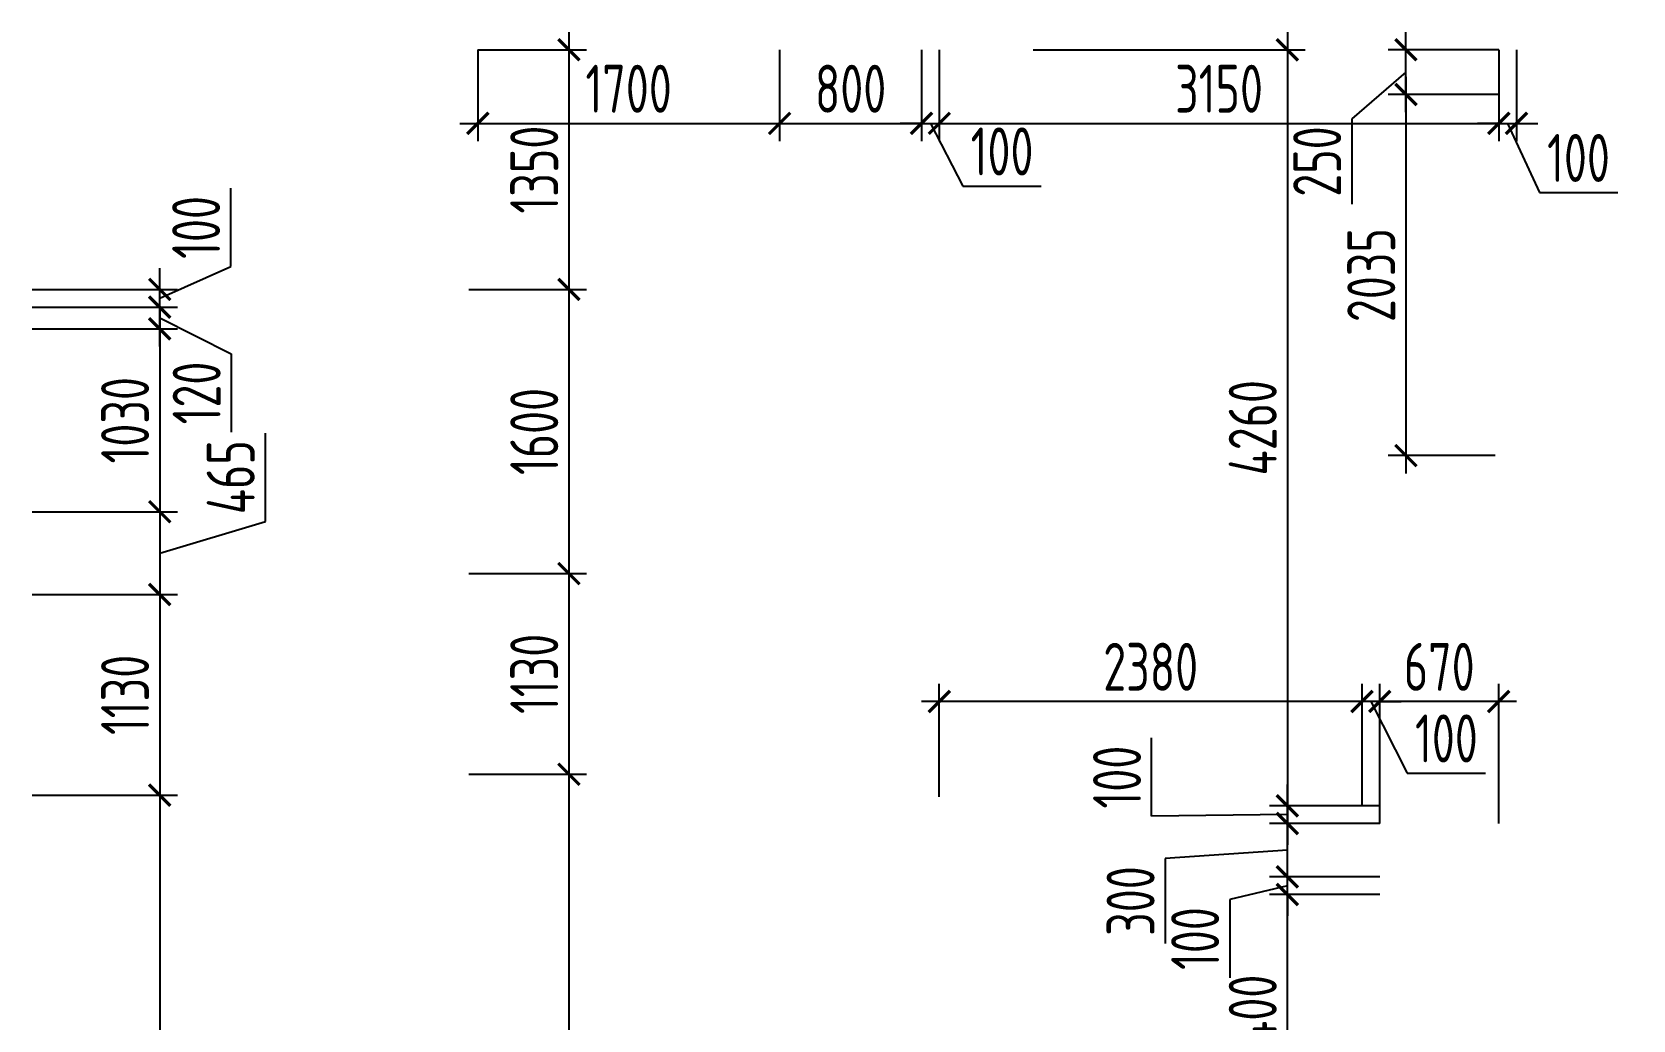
# Model space of a CAD drawing. Header units: millimetres. Extents: x -350007 to 535970, y -888 to 133718.
# Drawn here: x -190394 to -181378, y 121886 to 127451 of the extents above; entities that cross this region are included whole.
import ezdxf

# ---------------------------------------------------------------- set-up
doc = ezdxf.new("R2010")
doc.units = ezdxf.units.MM
doc.layers.add('АР_Размеры нов.', color=15, linetype='Continuous', lineweight=0)
doc.styles.add('ISOCPEUR', font='isocpeur.ttf', dxfattribs={"width": 0.7})
doc.dimstyles.new('R_100', dxfattribs={"dimtxt": 270, "dimasz": 120, "dimexe": 100, "dimexo": 0, "dimgap": 60, "dimtad": 1, "dimdec": 0, "dimrnd": 5, "dimzin": 0, "dimdsep": 46, "dimtxsty": 'ISOCPEUR', "dimblk": 'ARCHTICK', "dimcen": 0, "dimdle": 100, "dimclrd": 256, "dimclre": 256, "dimclrt": 256, "dimadec": 0, "dimazin": 0, "dimtfac": 2, "dimtdec": 0, "dimtofl": 0, "dimtmove": 1, "dimatfit": 3, "dimfxl": 1, "dimtvp": 3, "dimtolj": 1, "dimtzin": 0, "dimarcsym": 0})

# ---------------------------------------------------------------- blocks, each defined once
blk = doc.blocks.new('_ArchTick')
at = {"color": 0, "linetype": 'ByBlock', "const_width": 0.15}
blk.add_lwpolyline([(-0.5, -0.5), (0.5, 0.5)], dxfattribs=at)
blk = doc.blocks.new('*D2840')
at = {"layer": 'АР_Размеры нов.', "lineweight": -2, "ltscale": 100, "transparency": 16777216}
for p, q in [((-187883.9, 127350.7), (-187883.9, 126836.3)), ((-186183.9, 127350.7), (-186183.9, 126836.3)), ((-187983.9, 126936.3), (-186083.9, 126936.3))]:
    blk.add_line(p, q, dxfattribs=at)
at = {"layer": 'АР_Размеры нов.', "lineweight": -2, "ltscale": 100, "transparency": 16777216, "xscale": 120, "yscale": 120, "zscale": 120, "rotation": 180}
blk.add_blockref('_ArchTick', (-187883.9, 126936.3), dxfattribs=at)
at = {"layer": 'АР_Размеры нов.', "lineweight": -2, "ltscale": 100, "transparency": 16777216, "xscale": 120, "yscale": 120, "zscale": 120}
blk.add_blockref('_ArchTick', (-186183.9, 126936.3), dxfattribs=at)
at = {"layer": 'АР_Размеры нов.', "ltscale": 100, "transparency": 16777216, "insert": (-187033.9, 127131.3), "char_height": 270, "attachment_point": 5, "style": 'ISOCPEUR'}
blk.add_mtext('\\A1;1700', dxfattribs=at)
blk = doc.blocks.new('*D2843')
at = {"layer": 'АР_Размеры нов.', "lineweight": -2, "ltscale": 100, "transparency": 16777216}
for p, q in [((-182656.8, 127198.8), (-182656.8, 124964.9)), ((-182133.9, 127098.8), (-182756.8, 127098.8)), ((-182153.9, 125064.9), (-182756.8, 125064.9))]:
    blk.add_line(p, q, dxfattribs=at)
at = {"layer": 'АР_Размеры нов.', "lineweight": -2, "ltscale": 100, "transparency": 16777216, "xscale": 120, "yscale": 120, "zscale": 120}
for p, rotation in [((-182656.8, 127098.8), 90), ((-182656.8, 125064.9), 270)]:
    blk.add_blockref('_ArchTick', p, dxfattribs=dict(at, rotation=rotation))
at = {"layer": 'АР_Размеры нов.', "ltscale": 100, "transparency": 16777216, "insert": (-182851.8, 126081.8), "char_height": 270, "attachment_point": 5, "rotation": 90, "style": 'ISOCPEUR'}
blk.add_mtext('\\A1;2035', dxfattribs=at)
blk = doc.blocks.new('*D2620')
at = {"layer": 'АР_Размеры нов.', "lineweight": -2, "ltscale": 100, "transparency": 16777216}
for p, q in [((-182656.8, 126998.8), (-182656.8, 127450.7)), ((-182133.9, 127350.7), (-182756.8, 127350.7)), ((-182656.8, 127224.7), (-182961.6, 126960.9)), ((-182153.9, 127098.8), (-182756.8, 127098.8)), ((-182961.6, 126960.9), (-182961.6, 126481.8))]:
    blk.add_line(p, q, dxfattribs=at)
at = {"layer": 'АР_Размеры нов.', "lineweight": -2, "ltscale": 100, "transparency": 16777216, "xscale": 120, "yscale": 120, "zscale": 120}
for p, rotation in [((-182656.8, 127350.7), 90), ((-182656.8, 127098.8), 270)]:
    blk.add_blockref('_ArchTick', p, dxfattribs=dict(at, rotation=rotation))
at = {"layer": 'АР_Размеры нов.', "ltscale": 100, "transparency": 16777216, "insert": (-183156.6, 126721.4), "char_height": 270, "attachment_point": 5, "rotation": 90, "style": 'ISOCPEUR'}
blk.add_mtext('\\A1;250', dxfattribs=at)
blk = doc.blocks.new('*D2624')
at = {"layer": 'АР_Размеры нов.', "lineweight": -2, "ltscale": 100, "transparency": 16777216}
for p, q in [((-189674.9, 125879.2), (-189674.9, 124649.2)), ((-190393.9, 125779.2), (-189574.9, 125779.2)), ((-190393.9, 124749.2), (-189574.9, 124749.2))]:
    blk.add_line(p, q, dxfattribs=at)
at = {"layer": 'АР_Размеры нов.', "lineweight": -2, "ltscale": 100, "transparency": 16777216, "xscale": 120, "yscale": 120, "zscale": 120}
for p, rotation in [((-189674.9, 125779.2), 90), ((-189674.9, 124749.2), 270)]:
    blk.add_blockref('_ArchTick', p, dxfattribs=dict(at, rotation=rotation))
at = {"layer": 'АР_Размеры нов.', "ltscale": 100, "transparency": 16777216, "insert": (-189869.9, 125264.2), "char_height": 270, "attachment_point": 5, "rotation": 90, "style": 'ISOCPEUR'}
blk.add_mtext('\\A1;1030', dxfattribs=at)
blk = doc.blocks.new('*D2625')
at = {"layer": 'АР_Размеры нов.', "lineweight": -2, "ltscale": 100, "transparency": 16777216}
for p, q in [((-189674.9, 125679.2), (-189674.9, 126000.9)), ((-190393.9, 125900.9), (-189574.9, 125900.9)), ((-190393.9, 125779.2), (-189574.9, 125779.2)), ((-189674.9, 125840.1), (-189271.8, 125638.2)), ((-189271.8, 125638.2), (-189271.8, 125196.9))]:
    blk.add_line(p, q, dxfattribs=at)
at = {"layer": 'АР_Размеры нов.', "lineweight": -2, "ltscale": 100, "transparency": 16777216, "xscale": 120, "yscale": 120, "zscale": 120}
for p, rotation in [((-189674.9, 125900.9), 90), ((-189674.9, 125779.2), 270)]:
    blk.add_blockref('_ArchTick', p, dxfattribs=dict(at, rotation=rotation))
at = {"layer": 'АР_Размеры нов.', "ltscale": 100, "transparency": 16777216, "insert": (-189466.8, 125417.5), "char_height": 270, "attachment_point": 5, "rotation": 90, "style": 'ISOCPEUR'}
blk.add_mtext('\\A1;120', dxfattribs=at)
blk = doc.blocks.new('*D2626')
at = {"layer": 'АР_Размеры нов.', "lineweight": -2, "ltscale": 100, "transparency": 16777216}
for p, q in [((-189674.9, 124382.4), (-189674.9, 123052.4)), ((-190393.9, 124282.4), (-189574.9, 124282.4)), ((-190393.9, 123152.4), (-189574.9, 123152.4))]:
    blk.add_line(p, q, dxfattribs=at)
at = {"layer": 'АР_Размеры нов.', "lineweight": -2, "ltscale": 100, "transparency": 16777216, "xscale": 120, "yscale": 120, "zscale": 120}
for p, rotation in [((-189674.9, 124282.4), 90), ((-189674.9, 123152.4), 270)]:
    blk.add_blockref('_ArchTick', p, dxfattribs=dict(at, rotation=rotation))
at = {"layer": 'АР_Размеры нов.', "ltscale": 100, "transparency": 16777216, "insert": (-189869.9, 123717.4), "char_height": 270, "attachment_point": 5, "rotation": 90, "style": 'ISOCPEUR'}
blk.add_mtext('\\A1;1130', dxfattribs=at)
blk = doc.blocks.new('*D3002')
at = {"layer": 'АР_Размеры нов.', "lineweight": -2, "ltscale": 500, "transparency": 16777216}
for p, q in [((-189079.9, 124694.3), (-189079.9, 125192.3)), ((-189674.9, 124849.2), (-189674.9, 124182.4)), ((-190393.9, 124749.2), (-189574.9, 124749.2)), ((-189674.9, 124515.8), (-189079.9, 124694.3)), ((-190393.9, 124282.4), (-189574.9, 124282.4))]:
    blk.add_line(p, q, dxfattribs=at)
at = {"layer": 'АР_Размеры нов.', "lineweight": -2, "ltscale": 500, "transparency": 16777216, "xscale": 120, "yscale": 120, "zscale": 120}
for p, rotation in [((-189674.9, 124749.2), 90), ((-189674.9, 124282.4), 270)]:
    blk.add_blockref('_ArchTick', p, dxfattribs=dict(at, rotation=rotation))
at = {"layer": 'АР_Размеры нов.', "lineweight": 13, "ltscale": 500, "transparency": 16777216, "insert": (-189274.9, 124943.3), "char_height": 270, "attachment_point": 5, "rotation": 90, "style": 'ISOCPEUR'}
blk.add_mtext('\\A1;465', dxfattribs=at)
blk = doc.blocks.new('*D3003')
at = {"layer": 'АР_Размеры нов.', "lineweight": -2, "ltscale": 500, "transparency": 16777216}
for p, q in [((-189674.9, 123252.4), (-189674.9, 118420.7)), ((-190393.9, 123152.4), (-189574.9, 123152.4)), ((-189998.9, 118520.7), (-189574.9, 118520.7))]:
    blk.add_line(p, q, dxfattribs=at)
at = {"layer": 'АР_Размеры нов.', "lineweight": -2, "ltscale": 500, "transparency": 16777216, "xscale": 120, "yscale": 120, "zscale": 120}
for p, rotation in [((-189674.9, 123152.4), 90), ((-189674.9, 118520.7), 270)]:
    blk.add_blockref('_ArchTick', p, dxfattribs=dict(at, rotation=rotation))
at = {"layer": 'АР_Размеры нов.', "lineweight": 13, "ltscale": 500, "transparency": 16777216, "insert": (-189869.9, 120836.5), "char_height": 270, "attachment_point": 5, "rotation": 90, "style": 'ISOCPEUR'}
blk.add_mtext('\\A1;4630', dxfattribs=at)
blk = doc.blocks.new('*D3015')
at = {"layer": 'АР_Размеры нов.', "lineweight": -2, "ltscale": 500, "transparency": 16777216}
for p, q in [((-187370.5, 127450.7), (-187370.5, 125901)), ((-187883.9, 127350.7), (-187270.5, 127350.7)), ((-187933.9, 126001), (-187270.5, 126001))]:
    blk.add_line(p, q, dxfattribs=at)
at = {"layer": 'АР_Размеры нов.', "lineweight": -2, "ltscale": 500, "transparency": 16777216, "xscale": 120, "yscale": 120, "zscale": 120}
for p, rotation in [((-187370.5, 127350.7), 90), ((-187370.5, 126001), 270)]:
    blk.add_blockref('_ArchTick', p, dxfattribs=dict(at, rotation=rotation))
at = {"layer": 'АР_Размеры нов.', "lineweight": 13, "ltscale": 500, "transparency": 16777216, "insert": (-187565.5, 126675.8), "char_height": 270, "attachment_point": 5, "rotation": 90, "style": 'ISOCPEUR'}
blk.add_mtext('\\A1;1350', dxfattribs=at)
blk = doc.blocks.new('*D3016')
at = {"layer": 'АР_Размеры нов.', "lineweight": -2, "ltscale": 500, "transparency": 16777216}
for p, q in [((-186183.9, 127350.7), (-186183.9, 126836.3)), ((-185384.4, 127350.7), (-185384.4, 126836.3)), ((-186283.9, 126936.3), (-185284.4, 126936.3))]:
    blk.add_line(p, q, dxfattribs=at)
at = {"layer": 'АР_Размеры нов.', "lineweight": -2, "ltscale": 500, "transparency": 16777216, "xscale": 120, "yscale": 120, "zscale": 120, "rotation": 180}
blk.add_blockref('_ArchTick', (-186183.9, 126936.3), dxfattribs=at)
at = {"layer": 'АР_Размеры нов.', "lineweight": -2, "ltscale": 500, "transparency": 16777216, "xscale": 120, "yscale": 120, "zscale": 120}
blk.add_blockref('_ArchTick', (-185384.4, 126936.3), dxfattribs=at)
at = {"layer": 'АР_Размеры нов.', "lineweight": 13, "ltscale": 500, "transparency": 16777216, "insert": (-185784.2, 127131.3), "char_height": 270, "attachment_point": 5, "style": 'ISOCPEUR'}
blk.add_mtext('\\A1;800', dxfattribs=at)
blk = doc.blocks.new('*D3017')
at = {"layer": 'АР_Размеры нов.', "lineweight": -2, "ltscale": 500, "transparency": 16777216}
for p, q in [((-187370.5, 126101), (-187370.5, 124300.7)), ((-187933.9, 126001), (-187270.5, 126001)), ((-187933.9, 124400.7), (-187270.5, 124400.7))]:
    blk.add_line(p, q, dxfattribs=at)
at = {"layer": 'АР_Размеры нов.', "lineweight": -2, "ltscale": 500, "transparency": 16777216, "xscale": 120, "yscale": 120, "zscale": 120}
for p, rotation in [((-187370.5, 126001), 90), ((-187370.5, 124400.7), 270)]:
    blk.add_blockref('_ArchTick', p, dxfattribs=dict(at, rotation=rotation))
at = {"layer": 'АР_Размеры нов.', "lineweight": 13, "ltscale": 500, "transparency": 16777216, "insert": (-187565.5, 125200.8), "char_height": 270, "attachment_point": 5, "rotation": 90, "style": 'ISOCPEUR'}
blk.add_mtext('\\A1;1600', dxfattribs=at)
blk = doc.blocks.new('*D3018')
at = {"layer": 'АР_Размеры нов.', "lineweight": -2, "ltscale": 500, "transparency": 16777216}
for p, q in [((-187370.5, 124500.7), (-187370.5, 123170.8)), ((-187933.9, 124400.7), (-187270.5, 124400.7)), ((-187933.9, 123270.8), (-187270.5, 123270.8))]:
    blk.add_line(p, q, dxfattribs=at)
at = {"layer": 'АР_Размеры нов.', "lineweight": -2, "ltscale": 500, "transparency": 16777216, "xscale": 120, "yscale": 120, "zscale": 120}
for p, rotation in [((-187370.5, 124400.7), 90), ((-187370.5, 123270.8), 270)]:
    blk.add_blockref('_ArchTick', p, dxfattribs=dict(at, rotation=rotation))
at = {"layer": 'АР_Размеры нов.', "lineweight": 13, "ltscale": 500, "transparency": 16777216, "insert": (-187565.5, 123835.7), "char_height": 270, "attachment_point": 5, "rotation": 90, "style": 'ISOCPEUR'}
blk.add_mtext('\\A1;1130', dxfattribs=at)
blk = doc.blocks.new('*D3019')
at = {"layer": 'АР_Размеры нов.', "lineweight": -2, "ltscale": 500, "transparency": 16777216}
for p, q in [((-187370.5, 123370.8), (-187370.5, 118300.7)), ((-187933.9, 123270.8), (-187270.5, 123270.8)), ((-187933.9, 118400.7), (-187270.5, 118400.7))]:
    blk.add_line(p, q, dxfattribs=at)
at = {"layer": 'АР_Размеры нов.', "lineweight": -2, "ltscale": 500, "transparency": 16777216, "xscale": 120, "yscale": 120, "zscale": 120}
for p, rotation in [((-187370.5, 123270.8), 90), ((-187370.5, 118400.7), 270)]:
    blk.add_blockref('_ArchTick', p, dxfattribs=dict(at, rotation=rotation))
at = {"layer": 'АР_Размеры нов.', "lineweight": 13, "ltscale": 500, "transparency": 16777216, "insert": (-187565.5, 120835.7), "char_height": 270, "attachment_point": 5, "rotation": 90, "style": 'ISOCPEUR'}
blk.add_mtext('\\A1;4870', dxfattribs=at)
blk = doc.blocks.new('*D3247')
at = {"layer": 'АР_Размеры нов.', "lineweight": -2, "ltscale": 500, "transparency": 16777216}
for p, q in [((-189274.9, 126129.4), (-189274.9, 126570.7)), ((-189674.9, 125950.9), (-189274.9, 126129.4)), ((-189674.9, 126000.9), (-189674.9, 126120.9)), ((-190393.9, 126000.9), (-189574.9, 126000.9)), ((-189674.9, 125900.9), (-189674.9, 126000.9)), ((-190393.9, 125900.9), (-189574.9, 125900.9)), ((-189674.9, 125900.9), (-189674.9, 125780.9))]:
    blk.add_line(p, q, dxfattribs=at)
at = {"layer": 'АР_Размеры нов.', "lineweight": -2, "ltscale": 500, "transparency": 16777216, "xscale": 120, "yscale": 120, "zscale": 120}
for p, rotation in [((-189674.9, 126000.9), 270), ((-189674.9, 125900.9), 90)]:
    blk.add_blockref('_ArchTick', p, dxfattribs=dict(at, rotation=rotation))
at = {"layer": 'АР_Размеры нов.', "lineweight": 13, "ltscale": 500, "transparency": 16777216, "insert": (-189469.9, 126350.1), "char_height": 270, "attachment_point": 5, "rotation": 90, "style": 'ISOCPEUR'}
blk.add_mtext('\\A1;100', dxfattribs=at)
blk = doc.blocks.new('*D3248')
at = {"layer": 'АР_Размеры нов.', "lineweight": -2, "ltscale": 500, "transparency": 16777216}
for p, q in [((-185384.4, 127350.7), (-185384.4, 126836.3)), ((-185284.4, 127350.7), (-185284.4, 126836.3)), ((-185384.4, 126936.3), (-185504.4, 126936.3)), ((-185384.4, 126936.3), (-185284.4, 126936.3)), ((-185334.4, 126936.3), (-185151.9, 126583.2)), ((-185284.4, 126936.3), (-185164.4, 126936.3)), ((-185151.9, 126583.2), (-184710.6, 126583.2))]:
    blk.add_line(p, q, dxfattribs=at)
at = {"layer": 'АР_Размеры нов.', "lineweight": -2, "ltscale": 500, "transparency": 16777216, "xscale": 120, "yscale": 120, "zscale": 120}
blk.add_blockref('_ArchTick', (-185384.4, 126936.3), dxfattribs=at)
at = {"layer": 'АР_Размеры нов.', "lineweight": -2, "ltscale": 500, "transparency": 16777216, "xscale": 120, "yscale": 120, "zscale": 120, "rotation": 180}
blk.add_blockref('_ArchTick', (-185284.4, 126936.3), dxfattribs=at)
at = {"layer": 'АР_Размеры нов.', "lineweight": 13, "ltscale": 500, "transparency": 16777216, "insert": (-184931.2, 126778.2), "char_height": 270, "attachment_point": 5, "style": 'ISOCPEUR'}
blk.add_mtext('\\A1;100', dxfattribs=at)
blk = doc.blocks.new('*D3249')
at = {"layer": 'АР_Размеры нов.', "lineweight": -2, "ltscale": 500, "transparency": 16777216}
for p, q in [((-185284.4, 127350.7), (-185284.4, 126836.3)), ((-182133.9, 127350.7), (-182133.9, 126836.3)), ((-185384.4, 126936.3), (-182033.9, 126936.3))]:
    blk.add_line(p, q, dxfattribs=at)
at = {"layer": 'АР_Размеры нов.', "lineweight": -2, "ltscale": 500, "transparency": 16777216, "xscale": 120, "yscale": 120, "zscale": 120, "rotation": 180}
blk.add_blockref('_ArchTick', (-185284.4, 126936.3), dxfattribs=at)
at = {"layer": 'АР_Размеры нов.', "lineweight": -2, "ltscale": 500, "transparency": 16777216, "xscale": 120, "yscale": 120, "zscale": 120}
blk.add_blockref('_ArchTick', (-182133.9, 126936.3), dxfattribs=at)
at = {"layer": 'АР_Размеры нов.', "lineweight": 13, "ltscale": 500, "transparency": 16777216, "insert": (-183709.2, 127131.3), "char_height": 270, "attachment_point": 5, "style": 'ISOCPEUR'}
blk.add_mtext('\\A1;3150', dxfattribs=at)
blk = doc.blocks.new('*D3250')
at = {"layer": 'АР_Размеры нов.', "lineweight": -2, "ltscale": 500, "transparency": 16777216}
for p, q in [((-182133.9, 127350.7), (-182133.9, 126836.3)), ((-182033.9, 127350.7), (-182033.9, 126836.3)), ((-182133.9, 126936.3), (-182253.9, 126936.3)), ((-182133.9, 126936.3), (-182033.9, 126936.3)), ((-182083.9, 126936.3), (-181905.4, 126546.4)), ((-182033.9, 126936.3), (-181913.9, 126936.3)), ((-181905.4, 126546.4), (-181464.1, 126546.4))]:
    blk.add_line(p, q, dxfattribs=at)
at = {"layer": 'АР_Размеры нов.', "lineweight": -2, "ltscale": 500, "transparency": 16777216, "xscale": 120, "yscale": 120, "zscale": 120}
blk.add_blockref('_ArchTick', (-182133.9, 126936.3), dxfattribs=at)
at = {"layer": 'АР_Размеры нов.', "lineweight": -2, "ltscale": 500, "transparency": 16777216, "xscale": 120, "yscale": 120, "zscale": 120, "rotation": 180}
blk.add_blockref('_ArchTick', (-182033.9, 126936.3), dxfattribs=at)
at = {"layer": 'АР_Размеры нов.', "lineweight": 13, "ltscale": 500, "transparency": 16777216, "insert": (-181684.8, 126741.4), "char_height": 270, "attachment_point": 5, "style": 'ISOCPEUR'}
blk.add_mtext('\\A1;100', dxfattribs=at)
blk = doc.blocks.new('*D1640')
at = {"layer": 'АР_Размеры нов.', "lineweight": -2, "ltscale": 500, "transparency": 16777216}
for p, q in [((-182803.9, 122992.8), (-182803.9, 123780.4)), ((-182134, 122992.8), (-182134, 123780.4)), ((-182034, 123680.4), (-182903.9, 123680.4))]:
    blk.add_line(p, q, dxfattribs=at)
at = {"layer": 'АР_Размеры нов.', "lineweight": -2, "ltscale": 500, "transparency": 16777216, "xscale": 120, "yscale": 120, "zscale": 120, "rotation": 180}
blk.add_blockref('_ArchTick', (-182803.9, 123680.4), dxfattribs=at)
at = {"layer": 'АР_Размеры нов.', "lineweight": -2, "ltscale": 500, "transparency": 16777216, "xscale": 120, "yscale": 120, "zscale": 120}
blk.add_blockref('_ArchTick', (-182134, 123680.4), dxfattribs=at)
at = {"layer": 'АР_Размеры нов.', "lineweight": 13, "ltscale": 500, "transparency": 16777216, "insert": (-182469, 123875.4), "char_height": 270, "attachment_point": 5, "style": 'ISOCPEUR'}
blk.add_mtext('\\A1;670', dxfattribs=at)
blk = doc.blocks.new('*D1641')
at = {"layer": 'АР_Размеры нов.', "lineweight": -2, "ltscale": 500, "transparency": 16777216}
for p, q in [((-182903.9, 123092.8), (-182903.9, 123780.4)), ((-182803.9, 122992.8), (-182803.9, 123780.4)), ((-182903.9, 123680.4), (-183023.9, 123680.4)), ((-182803.9, 123680.4), (-182903.9, 123680.4)), ((-182853.9, 123680.4), (-182649.3, 123277.2)), ((-182803.9, 123680.4), (-182683.9, 123680.4)), ((-182649.3, 123277.2), (-182208, 123277.2))]:
    blk.add_line(p, q, dxfattribs=at)
at = {"layer": 'АР_Размеры нов.', "lineweight": -2, "ltscale": 500, "transparency": 16777216, "xscale": 120, "yscale": 120, "zscale": 120}
blk.add_blockref('_ArchTick', (-182903.9, 123680.4), dxfattribs=at)
at = {"layer": 'АР_Размеры нов.', "lineweight": -2, "ltscale": 500, "transparency": 16777216, "xscale": 120, "yscale": 120, "zscale": 120, "rotation": 180}
blk.add_blockref('_ArchTick', (-182803.9, 123680.4), dxfattribs=at)
at = {"layer": 'АР_Размеры нов.', "lineweight": 13, "ltscale": 500, "transparency": 16777216, "insert": (-182428.7, 123472.2), "char_height": 270, "attachment_point": 5, "style": 'ISOCPEUR'}
blk.add_mtext('\\A1;100', dxfattribs=at)
blk = doc.blocks.new('*D1642')
at = {"layer": 'АР_Размеры нов.', "lineweight": -2, "ltscale": 500, "transparency": 16777216}
for p, q in [((-185284.4, 123142.4), (-185284.4, 123780.4)), ((-182903.9, 123092.8), (-182903.9, 123780.4)), ((-182803.9, 123680.4), (-185384.4, 123680.4))]:
    blk.add_line(p, q, dxfattribs=at)
at = {"layer": 'АР_Размеры нов.', "lineweight": -2, "ltscale": 500, "transparency": 16777216, "xscale": 120, "yscale": 120, "zscale": 120, "rotation": 180}
blk.add_blockref('_ArchTick', (-185284.4, 123680.4), dxfattribs=at)
at = {"layer": 'АР_Размеры нов.', "lineweight": -2, "ltscale": 500, "transparency": 16777216, "xscale": 120, "yscale": 120, "zscale": 120}
blk.add_blockref('_ArchTick', (-182903.9, 123680.4), dxfattribs=at)
at = {"layer": 'АР_Размеры нов.', "lineweight": 13, "ltscale": 500, "transparency": 16777216, "insert": (-184094.2, 123875.4), "char_height": 270, "attachment_point": 5, "style": 'ISOCPEUR'}
blk.add_mtext('\\A1;2380', dxfattribs=at)
blk = doc.blocks.new('*D1643')
at = {"layer": 'АР_Размеры нов.', "lineweight": -2, "ltscale": 500, "transparency": 16777216}
for p, q in [((-183324.5, 127450.7), (-183324.5, 122992.8)), ((-184756, 127350.7), (-183224.5, 127350.7)), ((-182903.9, 123092.8), (-183424.5, 123092.8))]:
    blk.add_line(p, q, dxfattribs=at)
at = {"layer": 'АР_Размеры нов.', "lineweight": -2, "ltscale": 500, "transparency": 16777216, "xscale": 120, "yscale": 120, "zscale": 120}
for p, rotation in [((-183324.5, 127350.7), 90), ((-183324.5, 123092.8), 270)]:
    blk.add_blockref('_ArchTick', p, dxfattribs=dict(at, rotation=rotation))
at = {"layer": 'АР_Размеры нов.', "lineweight": 13, "ltscale": 500, "transparency": 16777216, "insert": (-183519.5, 125221.7), "char_height": 270, "attachment_point": 5, "rotation": 90, "style": 'ISOCPEUR'}
blk.add_mtext('\\A1;4260', dxfattribs=at)
blk = doc.blocks.new('*D1649')
at = {"layer": 'АР_Размеры нов.', "lineweight": -2, "ltscale": 500, "transparency": 16777216}
for p, q in [((-183324.5, 121094.6), (-183324.5, 122692.8)), ((-182804, 122592.8), (-183424.5, 122592.8)), ((-182803.9, 121194.6), (-183424.5, 121194.6))]:
    blk.add_line(p, q, dxfattribs=at)
at = {"layer": 'АР_Размеры нов.', "lineweight": -2, "ltscale": 500, "transparency": 16777216, "xscale": 120, "yscale": 120, "zscale": 120}
for p, rotation in [((-183324.5, 122592.8), 90), ((-183324.5, 121194.6), 270)]:
    blk.add_blockref('_ArchTick', p, dxfattribs=dict(at, rotation=rotation))
at = {"layer": 'АР_Размеры нов.', "lineweight": 13, "ltscale": 500, "transparency": 16777216, "insert": (-183519.5, 121893.7), "char_height": 270, "attachment_point": 5, "rotation": 90, "style": 'ISOCPEUR'}
blk.add_mtext('\\A1;1400', dxfattribs=at)
blk = doc.blocks.new('*D1650')
at = {"layer": 'АР_Размеры нов.', "lineweight": -2, "ltscale": 500, "transparency": 16777216}
for p, q in [((-183324.5, 122692.8), (-183324.5, 122812.8)), ((-183324.5, 122642.8), (-183648.8, 122565.7)), ((-182804, 122692.8), (-183424.5, 122692.8)), ((-183324.5, 122592.8), (-183324.5, 122692.8)), ((-183648.8, 122565.7), (-183648.8, 122124.4)), ((-182804, 122592.8), (-183424.5, 122592.8)), ((-183324.5, 122592.8), (-183324.5, 122472.8))]:
    blk.add_line(p, q, dxfattribs=at)
at = {"layer": 'АР_Размеры нов.', "lineweight": -2, "ltscale": 500, "transparency": 16777216, "xscale": 120, "yscale": 120, "zscale": 120}
for p, rotation in [((-183324.5, 122692.8), 270), ((-183324.5, 122592.8), 90)]:
    blk.add_blockref('_ArchTick', p, dxfattribs=dict(at, rotation=rotation))
at = {"layer": 'АР_Размеры нов.', "lineweight": 13, "ltscale": 500, "transparency": 16777216, "insert": (-183843.8, 122345.1), "char_height": 270, "attachment_point": 5, "rotation": 90, "style": 'ISOCPEUR'}
blk.add_mtext('\\A1;100', dxfattribs=at)
blk = doc.blocks.new('*D1651')
at = {"layer": 'АР_Размеры нов.', "lineweight": -2, "ltscale": 500, "transparency": 16777216}
for p, q in [((-183324.5, 122592.8), (-183324.5, 123092.8)), ((-182803.9, 122992.8), (-183424.5, 122992.8)), ((-183324.5, 122842.8), (-184012.2, 122796.1)), ((-184012.2, 122796.1), (-184012.2, 122317)), ((-182804, 122692.8), (-183424.5, 122692.8))]:
    blk.add_line(p, q, dxfattribs=at)
at = {"layer": 'АР_Размеры нов.', "lineweight": -2, "ltscale": 500, "transparency": 16777216, "xscale": 120, "yscale": 120, "zscale": 120}
for p, rotation in [((-183324.5, 122992.8), 90), ((-183324.5, 122692.8), 270)]:
    blk.add_blockref('_ArchTick', p, dxfattribs=dict(at, rotation=rotation))
at = {"layer": 'АР_Размеры нов.', "lineweight": 13, "ltscale": 500, "transparency": 16777216, "insert": (-184207.2, 122556.5), "char_height": 270, "attachment_point": 5, "rotation": 90, "style": 'ISOCPEUR'}
blk.add_mtext('\\A1;300', dxfattribs=at)
blk = doc.blocks.new('*D1652')
at = {"layer": 'АР_Размеры нов.', "lineweight": -2, "ltscale": 500, "transparency": 16777216}
for p, q in [((-184088.7, 123033.7), (-184088.7, 123475)), ((-183324.5, 123092.8), (-183324.5, 123212.8)), ((-182803.9, 123092.8), (-183424.5, 123092.8)), ((-183324.5, 122992.8), (-183324.5, 123092.8)), ((-183324.5, 123042.8), (-184088.7, 123033.7)), ((-182803.9, 122992.8), (-183424.5, 122992.8)), ((-183324.5, 122992.8), (-183324.5, 122872.8))]:
    blk.add_line(p, q, dxfattribs=at)
at = {"layer": 'АР_Размеры нов.', "lineweight": -2, "ltscale": 500, "transparency": 16777216, "xscale": 120, "yscale": 120, "zscale": 120}
for p, rotation in [((-183324.5, 123092.8), 270), ((-183324.5, 122992.8), 90)]:
    blk.add_blockref('_ArchTick', p, dxfattribs=dict(at, rotation=rotation))
at = {"layer": 'АР_Размеры нов.', "lineweight": 13, "ltscale": 500, "transparency": 16777216, "insert": (-184283.7, 123254.3), "char_height": 270, "attachment_point": 5, "rotation": 90, "style": 'ISOCPEUR'}
blk.add_mtext('\\A1;100', dxfattribs=at)

msp = doc.modelspace()

# ---------------------------------------------------------------- dimensions: what is measured, and where the dimension line sits
at = {"layer": 'АР_Размеры нов.', "lineweight": 13, "ltscale": 500}
for base, p1, p2, override, picture, middle in [((-187370.5, 126001), (-187883.9, 127350.7), (-187933.9, 126001), {"dimpost": '\\X'}, '*D3015', (-187565.5, 126675.8)), ((-183324.5, 123092.8), (-184756, 127350.7), (-182903.9, 123092.8), {"dimpost": '\\X'}, '*D1643', (-183519.5, 125221.7)), ((-187370.5, 124400.7), (-187933.9, 126001), (-187933.9, 124400.7), {"dimpost": '\\X'}, '*D3017', (-187565.5, 125200.8)), ((-189674.9, 124282.4), (-190393.9, 124749.2), (-190393.9, 124282.4), {"dimpost": '\\X', "dimfxl": 2.5, "dimarcsym": 1}, '*D3002', (-189274.9, 124754.3)), ((-187370.5, 123270.8), (-187933.9, 124400.7), (-187933.9, 123270.8), {"dimpost": '\\X'}, '*D3018', (-187565.5, 123835.7)), ((-187370.5, 118400.7), (-187933.9, 123270.8), (-187933.9, 118400.7), {"dimpost": '\\X'}, '*D3019', (-187565.5, 120835.7)), ((-189674.9, 118520.7), (-190393.9, 123152.4), (-189998.9, 118520.7), {"dimpost": '\\X', "dimfxl": 2.5, "dimarcsym": 1}, '*D3003', (-189869.9, 120836.5)), ((-183324.5, 122592.8), (-182803.9, 121194.6), (-182804, 122592.8), {"dimpost": '\\X'}, '*D1649', (-183519.5, 121893.7))]:
    dim = msp.add_linear_dim(base=base, p1=p1, p2=p2, angle=90, dimstyle='R_100', override=override, dxfattribs=at)
    dim.commit()
    dim.dimension.update_dxf_attribs({"geometry": picture, "text_midpoint": middle})
at = {"layer": 'АР_Размеры нов.', "ltscale": 100}
for base, p1, p2, picture, middle in [((-182656.8, 127350.7), (-182153.9, 127098.8), (-182133.9, 127350.7), '*D2620', (-182961.6, 126900.9)), ((-189674.9, 125900.9), (-190393.9, 125779.2), (-190393.9, 125900.9), '*D2625', (-189271.8, 125578.2))]:
    dim = msp.add_linear_dim(base=base, p1=p1, p2=p2, angle=90, dimstyle='R_100', override={"dimpost": '\\X', "dimfxl": 2.5, "dimarcsym": 1}, dxfattribs=at)
    dim.commit()
    dim.dimension.update_dxf_attribs({"geometry": picture, "text_midpoint": middle, "dimtype": 160})
dim = msp.add_linear_dim(base=(-186183.9, 126936.3), p1=(-187883.9, 127350.7), p2=(-186183.9, 127350.7), dimstyle='R_100', override={"dimpost": '\\X', "dimfxl": 300, "dimarcsym": 1}, dxfattribs=at)
dim.commit()
dim.dimension.update_dxf_attribs({"geometry": '*D2840', "text_midpoint": (-187033.9, 127131.3)})
at = {"layer": 'АР_Размеры нов.', "lineweight": 13, "ltscale": 500}
for base, p1, p2, override, picture, middle in [((-185384.4438, 126936.3377), (-186183.9151, 127350.6825), (-185384.4438, 127350.6825), {"dimpost": '\\X', "dimfxl": 300, "dimarcsym": 1}, '*D3016', (-185784.1794, 127131.3377)), ((-182133.9151, 126936.3377), (-185284.4438, 127350.6825), (-182133.9151, 127350.6825), {"dimpost": '\\X', "dimfxl": 300, "dimarcsym": 1}, '*D3249', (-183709.1794, 127131.3377)), ((-185284.4438, 123680.4038), (-182903.9151, 123092.7752), (-185284.4438, 123142.4061), {"dimpost": '\\X'}, '*D1642', (-184094.1794, 123875.4038)), ((-182803.9, 123680.4), (-182134, 122992.8), (-182803.9, 122992.8), {"dimpost": '\\X'}, '*D1640', (-182469, 123875.4))]:
    dim = msp.add_linear_dim(base=base, p1=p1, p2=p2, dimstyle='R_100', override=override, dxfattribs=at)
    dim.commit()
    dim.dimension.update_dxf_attribs({"geometry": picture, "text_midpoint": middle})
for base, p1, p2, override, picture, middle in [((-185284.4, 126936.3), (-185384.4, 127350.7), (-185284.4, 127350.7), {"dimpost": '\\X', "dimfxl": 300, "dimarcsym": 1}, '*D3248', (-185091.9, 126583.2)), ((-182033.9, 126936.3), (-182133.9, 127350.7), (-182033.9, 127350.7), {"dimpost": '\\X', "dimfxl": 300, "dimarcsym": 1}, '*D3250', (-181845.4, 126546.4)), ((-182903.9, 123680.4), (-182803.9, 122992.8), (-182903.9, 123092.8), {"dimpost": '\\X'}, '*D1641', (-182589.3, 123277.2))]:
    dim = msp.add_linear_dim(base=base, p1=p1, p2=p2, dimstyle='R_100', override=override, dxfattribs=at)
    dim.commit()
    dim.dimension.update_dxf_attribs({"geometry": picture, "text_midpoint": middle, "dimtype": 160})
at = {"layer": 'АР_Размеры нов.', "ltscale": 100}
for base, p1, p2, override, picture, middle in [((-182656.8, 125064.9), (-182133.9, 127098.8), (-182153.9, 125064.9), {"dimpost": '\\X', "dimfxl": 300, "dimarcsym": 1}, '*D2843', (-182851.8, 126081.8)), ((-189674.9, 124749.2), (-190393.9, 125779.2), (-190393.9, 124749.2), {"dimpost": '\\X', "dimfxl": 2.5, "dimarcsym": 1}, '*D2624', (-189869.9, 125264.2)), ((-189674.9, 123152.4), (-190393.9, 124282.4), (-190393.9, 123152.4), {"dimpost": '\\X', "dimfxl": 2.5, "dimarcsym": 1}, '*D2626', (-189869.9, 123717.4))]:
    dim = msp.add_linear_dim(base=base, p1=p1, p2=p2, angle=90, dimstyle='R_100', override=override, dxfattribs=at)
    dim.commit()
    dim.dimension.update_dxf_attribs({"geometry": picture, "text_midpoint": middle})
at = {"layer": 'АР_Размеры нов.', "lineweight": 13, "ltscale": 500}
for base, p1, p2, picture, middle in [((-189674.9, 126000.9), (-190393.9, 125900.9), (-190393.9, 126000.9), '*D3247', (-189274.9, 126189.4)), ((-183324.5, 123092.8), (-182803.9, 122992.8), (-182803.9, 123092.8), '*D1652', (-184088.7, 123093.7)), ((-183324.5, 122992.8), (-182804, 122692.8), (-182803.9, 122992.8), '*D1651', (-184012.2, 122736.1)), ((-183324.5, 122692.8), (-182804, 122592.8), (-182804, 122692.8), '*D1650', (-183648.8, 122505.7))]:
    dim = msp.add_linear_dim(base=base, p1=p1, p2=p2, angle=90, dimstyle='R_100', override={"dimpost": '\\X'}, dxfattribs=at)
    dim.commit()
    dim.dimension.update_dxf_attribs({"geometry": picture, "text_midpoint": middle, "dimtype": 160})

doc.saveas('drawing.dxf')
